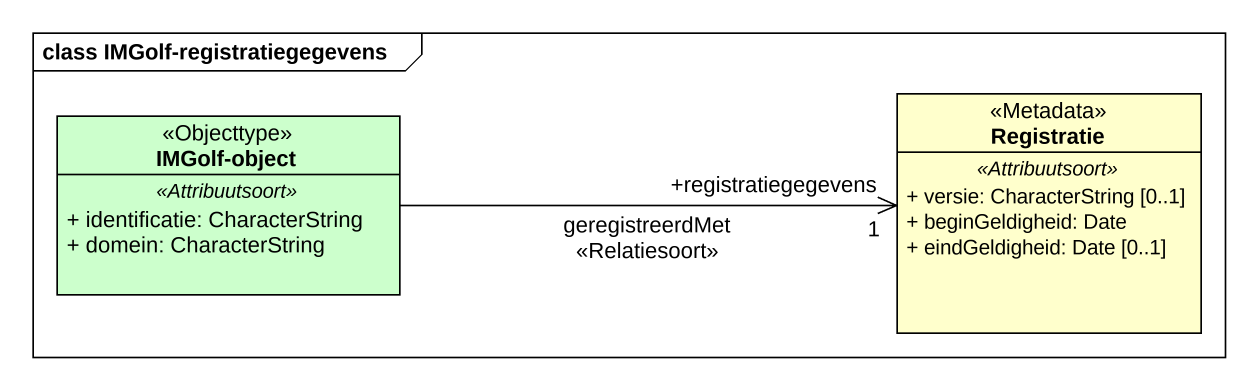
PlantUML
@startuml
mainframe class IMGolf-registratiegegevens
hide circle
hide empty members
skinparam classAttributeIconSize 0
class "IMGolf-object" as IMGolf_object <<Objecttype>> #CCFFCC {
  .. <<Attribuutsoort>> ..
  + identificatie: CharacterString
  + domein: CharacterString
}
class Registratie <<Metadata>> {
  .. <<Attribuutsoort>> ..
  + versie: CharacterString [0..1]
  + beginGeldigheid: Date
  + eindGeldigheid: Date [0..1]
}
IMGolf_object -right-> "+registratiegegevens\n1" Registratie : geregistreerdMet\n<<Relatiesoort>>
@enduml
